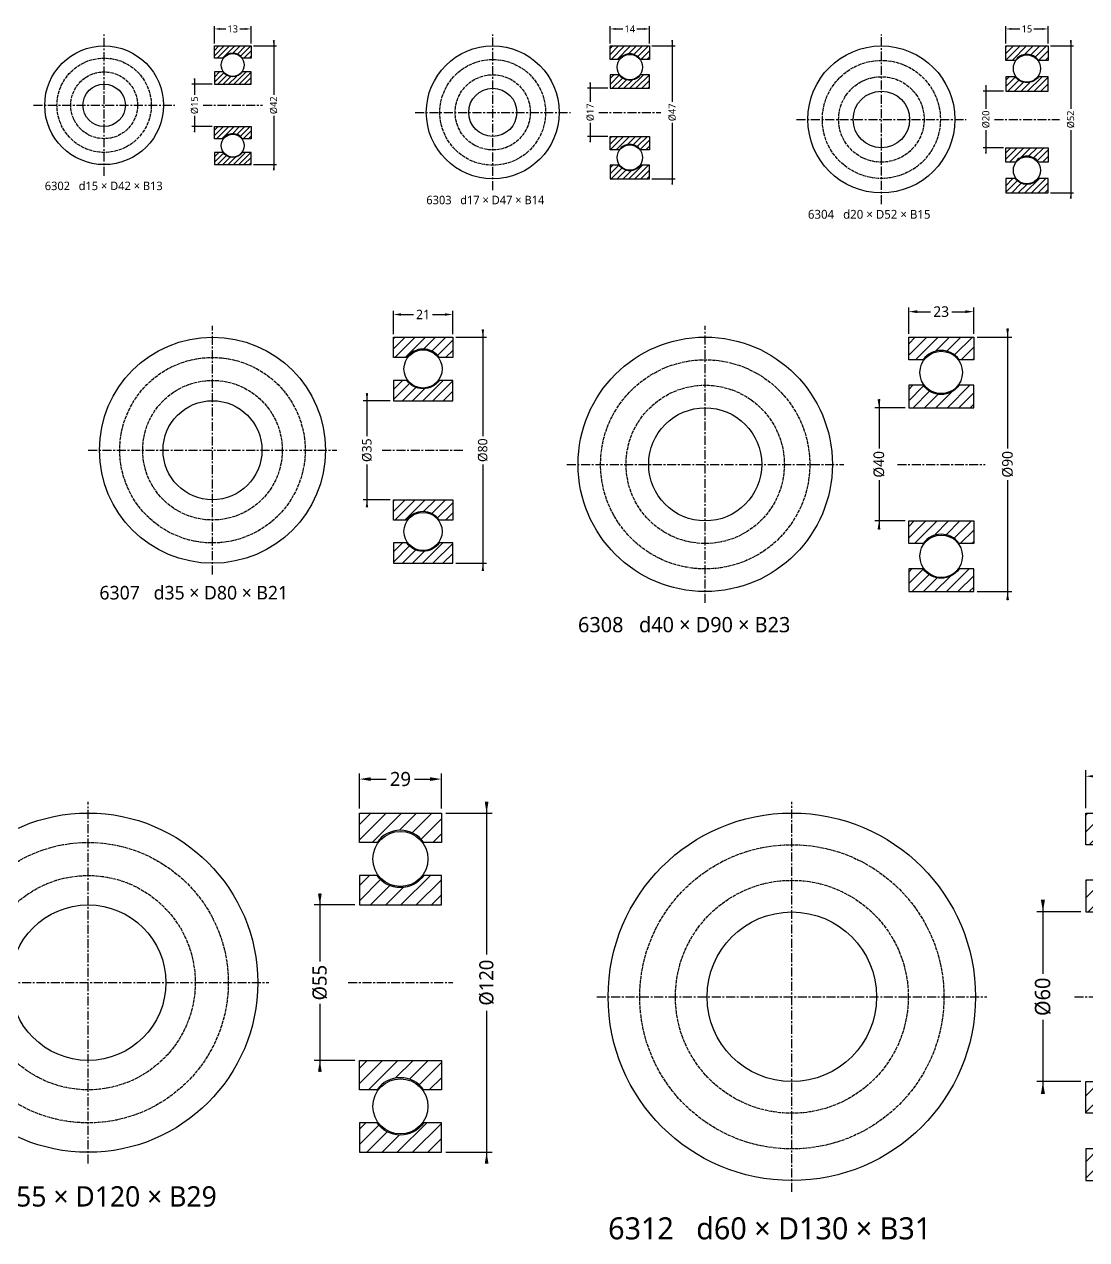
# Model space of a CAD drawing. Header units: millimetres. Extents: x -4 to 1724, y -1412 to 2.
# Drawn here: x 262.8 to 638.7, y -428.2 to 1.6 of the extents above; entities that cross this region are included whole.
import ezdxf

# ---------------------------------------------------------------- set-up
doc = ezdxf.new("R2010")
doc.units = ezdxf.units.MM
doc.linetypes.add('CENTER', pattern=[5.08, 3.175, -0.635, 0.635, -0.635])
doc.linetypes.add('DASHED', pattern=[1.524, 1.27, -0.254])
for name, color, linetype in [('문자', 7, 'CONTINUOUS'), ('숨은선', 3, 'DASHED'), ('외형선', 7, 'CONTINUOUS'), ('중심선', 1, 'CENTER'), ('치수', 4, 'CONTINUOUS'), ('해칭', 8, 'CONTINUOUS')]:
    doc.layers.add(name, color=color, linetype=linetype)
doc.styles.add('CH_KOR', font='malgun.ttf')
doc.dimstyles.new('CH_DIM', dxfattribs={"dimtxt": 2.5, "dimasz": 2, "dimexe": 1, "dimexo": 0.8, "dimgap": 0.8, "dimtad": 1, "dimdec": 0, "dimtxsty": 'CH_KOR', "dimcen": 2.5, "dimclrd": 4, "dimclre": 4, "dimclrt": 4, "dimazin": 3, "dimtfac": 1, "dimtmove": 0, "dimatfit": 3})

# ---------------------------------------------------------------- blocks, each defined once
blk = doc.blocks.new('_CLOSEDFILLED')
at = {"color": 0, "linetype": 'BYBLOCK'}
blk.add_solid([(-1, 0.164), (0, 0), (-1, -0.164)], dxfattribs=at)
blk = doc.blocks.new('*D7')
at = {"color": 4}
for p, q in [((60, 23), (60, 3.75)), ((52.8, 21), (61, 21)), ((60, -3.75), (60, -23)), ((52.8, -21), (61, -21))]:
    blk.add_line(p, q, dxfattribs=at)
at = {"layer": 'Defpoints'}
for p in [(52, 21), (60, 21), (52, -21)]:
    blk.add_point(p, dxfattribs=at)
at = {"layer": '치수', "color": 4, "xscale": 2, "yscale": 2}
for p, rotation in [((60, 21), 270), ((60, -21), 90)]:
    blk.add_blockref('_CLOSEDFILLED', p, dxfattribs=dict(at, rotation=rotation))
at = {"layer": '치수', "color": 4, "insert": (60, 0), "char_height": 2.5, "attachment_point": 5, "rotation": 90, "style": 'CH_KOR'}
blk.add_mtext('Ø42', dxfattribs=at)
blk = doc.blocks.new('*D8')
at = {"color": 4}
for p, q in [((32, 9.5), (32, 3.75)), ((38.2, 7.5), (31, 7.5)), ((32, -3.75), (32, -9.5)), ((38.2, -7.5), (31, -7.5))]:
    blk.add_line(p, q, dxfattribs=at)
at = {"layer": 'Defpoints'}
for p in [(32, 7.5), (39, 7.5), (39, -7.5)]:
    blk.add_point(p, dxfattribs=at)
at = {"layer": '치수', "color": 4, "xscale": 2, "yscale": 2}
for p, rotation in [((32, 7.5), 270), ((32, -7.5), 90)]:
    blk.add_blockref('_CLOSEDFILLED', p, dxfattribs=dict(at, rotation=rotation))
at = {"layer": '치수', "color": 4, "insert": (32, 0), "char_height": 2.5, "attachment_point": 5, "rotation": 90, "style": 'CH_KOR'}
blk.add_mtext('Ø15', dxfattribs=at)
blk = doc.blocks.new('*D9')
at = {"color": 4}
for p, q in [((39, 21.8), (39, 28)), ((41, 27), (43, 27)), ((48, 27), (50, 27)), ((52, 21.8), (52, 28))]:
    blk.add_line(p, q, dxfattribs=at)
at = {"layer": 'Defpoints'}
for p in [(39, 27), (39, 21), (52, 21)]:
    blk.add_point(p, dxfattribs=at)
at = {"layer": '치수', "color": 4, "xscale": 2, "yscale": 2, "rotation": 180}
blk.add_blockref('_CLOSEDFILLED', (39, 27), dxfattribs=at)
at = {"layer": '치수', "color": 4, "xscale": 2, "yscale": 2}
blk.add_blockref('_CLOSEDFILLED', (52, 27), dxfattribs=at)
at = {"layer": '치수', "color": 4, "insert": (45.5, 27), "char_height": 2.5, "attachment_point": 5, "style": 'CH_KOR'}
blk.add_mtext('13', dxfattribs=at)
blk = doc.blocks.new('*D10')
at = {"color": 4}
for p, q in [((56.3, 23.5), (64.5, 23.5)), ((63.5, 25.5), (63.5, 3.75)), ((63.5, -3.75), (63.5, -25.5)), ((56.3, -23.5), (64.5, -23.5))]:
    blk.add_line(p, q, dxfattribs=at)
at = {"layer": 'Defpoints'}
for p in [(55.5, 23.5), (63.5, 23.5), (55.5, -23.5)]:
    blk.add_point(p, dxfattribs=at)
at = {"layer": '치수', "color": 4, "xscale": 2, "yscale": 2}
for p, rotation in [((63.5, 23.5), 270), ((63.5, -23.5), 90)]:
    blk.add_blockref('_CLOSEDFILLED', p, dxfattribs=dict(at, rotation=rotation))
at = {"layer": '치수', "color": 4, "insert": (63.5, 0), "char_height": 2.5, "attachment_point": 5, "rotation": 90, "style": 'CH_KOR'}
blk.add_mtext('Ø47', dxfattribs=at)
blk = doc.blocks.new('*D11')
at = {"color": 4}
for p, q in [((34.5, 10.5), (34.5, 3.75)), ((40.7, 8.5), (33.5, 8.5)), ((34.5, -3.75), (34.5, -10.5)), ((40.7, -8.5), (33.5, -8.5))]:
    blk.add_line(p, q, dxfattribs=at)
at = {"layer": 'Defpoints'}
for p in [(34.5, 8.5), (41.5, 8.5), (41.5, -8.5)]:
    blk.add_point(p, dxfattribs=at)
at = {"layer": '치수', "color": 4, "xscale": 2, "yscale": 2}
for p, rotation in [((34.5, 8.5), 270), ((34.5, -8.5), 90)]:
    blk.add_blockref('_CLOSEDFILLED', p, dxfattribs=dict(at, rotation=rotation))
at = {"layer": '치수', "color": 4, "insert": (34.5, 0), "char_height": 2.5, "attachment_point": 5, "rotation": 90, "style": 'CH_KOR'}
blk.add_mtext('Ø17', dxfattribs=at)
blk = doc.blocks.new('*D12')
at = {"color": 4}
for p, q in [((41.5, 24.3), (41.5, 30.5)), ((55.5, 24.3), (55.5, 30.5)), ((43.5, 29.5), (46, 29.5)), ((51, 29.5), (53.5, 29.5))]:
    blk.add_line(p, q, dxfattribs=at)
at = {"layer": 'Defpoints'}
for p in [(41.5, 29.5), (41.5, 23.5), (55.5, 23.5)]:
    blk.add_point(p, dxfattribs=at)
at = {"layer": '치수', "color": 4, "xscale": 2, "yscale": 2, "rotation": 180}
blk.add_blockref('_CLOSEDFILLED', (41.5, 29.5), dxfattribs=at)
at = {"layer": '치수', "color": 4, "xscale": 2, "yscale": 2}
blk.add_blockref('_CLOSEDFILLED', (55.5, 29.5), dxfattribs=at)
at = {"layer": '치수', "color": 4, "insert": (48.5, 29.5), "char_height": 2.5, "attachment_point": 5, "style": 'CH_KOR'}
blk.add_mtext('14', dxfattribs=at)
blk = doc.blocks.new('*D13')
at = {"color": 4}
for p, q in [((59.8, 26), (68, 26)), ((67, 28), (67, 3.75)), ((67, -3.75), (67, -28)), ((59.8, -26), (68, -26))]:
    blk.add_line(p, q, dxfattribs=at)
at = {"layer": 'Defpoints'}
for p in [(59, 26), (67, 26), (59, -26)]:
    blk.add_point(p, dxfattribs=at)
at = {"layer": '치수', "color": 4, "xscale": 2, "yscale": 2}
for p, rotation in [((67, 26), 270), ((67, -26), 90)]:
    blk.add_blockref('_CLOSEDFILLED', p, dxfattribs=dict(at, rotation=rotation))
at = {"layer": '치수', "color": 4, "insert": (67, 0), "char_height": 2.5, "attachment_point": 5, "rotation": 90, "style": 'CH_KOR'}
blk.add_mtext('Ø52', dxfattribs=at)
blk = doc.blocks.new('*D14')
at = {"color": 4}
for p, q in [((43.2, 10), (36, 10)), ((37, 12), (37, 3.75)), ((37, -3.75), (37, -12)), ((43.2, -10), (36, -10))]:
    blk.add_line(p, q, dxfattribs=at)
at = {"layer": 'Defpoints'}
for p in [(37, 10), (44, 10), (44, -10)]:
    blk.add_point(p, dxfattribs=at)
at = {"layer": '치수', "color": 4, "xscale": 2, "yscale": 2}
for p, rotation in [((37, 10), 270), ((37, -10), 90)]:
    blk.add_blockref('_CLOSEDFILLED', p, dxfattribs=dict(at, rotation=rotation))
at = {"layer": '치수', "color": 4, "insert": (37, 0), "char_height": 2.5, "attachment_point": 5, "rotation": 90, "style": 'CH_KOR'}
blk.add_mtext('Ø20', dxfattribs=at)
blk = doc.blocks.new('*D15')
at = {"color": 4}
for p, q in [((44, 26.8), (44, 33)), ((46, 32), (49, 32)), ((54, 32), (57, 32)), ((59, 26.8), (59, 33))]:
    blk.add_line(p, q, dxfattribs=at)
at = {"layer": 'Defpoints'}
for p in [(44, 32), (44, 26), (59, 26)]:
    blk.add_point(p, dxfattribs=at)
at = {"layer": '치수', "color": 4, "xscale": 2, "yscale": 2, "rotation": 180}
blk.add_blockref('_CLOSEDFILLED', (44, 32), dxfattribs=at)
at = {"layer": '치수', "color": 4, "xscale": 2, "yscale": 2}
blk.add_blockref('_CLOSEDFILLED', (59, 32), dxfattribs=at)
at = {"layer": '치수', "color": 4, "insert": (51.5, 32), "char_height": 2.5, "attachment_point": 5, "style": 'CH_KOR'}
blk.add_mtext('15', dxfattribs=at)
blk = doc.blocks.new('*D22')
at = {"color": 4}
for p, q in [((86.07, 40), (97, 40)), ((95.67, 42.67), (95.67, 5)), ((95.67, -5), (95.67, -42.67)), ((86.07, -40), (97, -40))]:
    blk.add_line(p, q, dxfattribs=at)
at = {"layer": 'Defpoints'}
for p in [(85, 40), (95.67, 40), (85, -40)]:
    blk.add_point(p, dxfattribs=at)
at = {"layer": '치수', "color": 4, "xscale": 2.6666666666666665, "yscale": 2.6666666666666665}
for p, rotation in [((95.67, 40), 270), ((95.67, -40), 90)]:
    blk.add_blockref('_CLOSEDFILLED', p, dxfattribs=dict(at, rotation=rotation))
at = {"layer": '치수', "color": 4, "insert": (95.67, 0), "char_height": 3.333, "attachment_point": 5, "rotation": 90, "style": 'CH_KOR'}
blk.add_mtext('Ø80', dxfattribs=at)
blk = doc.blocks.new('*D23')
at = {"color": 4}
for p, q in [((62.93, 17.5), (53.33, 17.5)), ((54.67, 20.17), (54.67, 5)), ((54.67, -5), (54.67, -20.17)), ((62.93, -17.5), (53.33, -17.5))]:
    blk.add_line(p, q, dxfattribs=at)
at = {"layer": 'Defpoints'}
for p in [(54.67, 17.5), (64, 17.5), (64, -17.5)]:
    blk.add_point(p, dxfattribs=at)
at = {"layer": '치수', "color": 4, "xscale": 2.6666666666666665, "yscale": 2.6666666666666665}
for p, rotation in [((54.67, 17.5), 270), ((54.67, -17.5), 90)]:
    blk.add_blockref('_CLOSEDFILLED', p, dxfattribs=dict(at, rotation=rotation))
at = {"layer": '치수', "color": 4, "insert": (54.67, 0), "char_height": 3.333, "attachment_point": 5, "rotation": 90, "style": 'CH_KOR'}
blk.add_mtext('Ø35', dxfattribs=at)
blk = doc.blocks.new('*D24')
at = {"color": 4}
for p, q in [((64, 41.07), (64, 49.33)), ((66.67, 48), (71.17, 48)), ((77.83, 48), (82.33, 48)), ((85, 41.07), (85, 49.33))]:
    blk.add_line(p, q, dxfattribs=at)
at = {"layer": 'Defpoints'}
for p in [(64, 48), (64, 40), (85, 40)]:
    blk.add_point(p, dxfattribs=at)
at = {"layer": '치수', "color": 4, "xscale": 2.6666666666666665, "yscale": 2.6666666666666665, "rotation": 180}
blk.add_blockref('_CLOSEDFILLED', (64, 48), dxfattribs=at)
at = {"layer": '치수', "color": 4, "xscale": 2.6666666666666665, "yscale": 2.6666666666666665}
blk.add_blockref('_CLOSEDFILLED', (85, 48), dxfattribs=at)
at = {"layer": '치수', "color": 4, "insert": (74.5, 48), "char_height": 3.333, "attachment_point": 5, "style": 'CH_KOR'}
blk.add_mtext('21', dxfattribs=at)
blk = doc.blocks.new('*D25')
at = {"color": 4}
for p, q in [((107, 48), (107, 5.625)), ((96.2, 45), (108.5, 45)), ((107, -5.625), (107, -48)), ((96.2, -45), (108.5, -45))]:
    blk.add_line(p, q, dxfattribs=at)
at = {"layer": 'Defpoints'}
for p in [(95, 45), (107, 45), (95, -45)]:
    blk.add_point(p, dxfattribs=at)
at = {"layer": '치수', "color": 4, "xscale": 3, "yscale": 3}
for p, rotation in [((107, 45), 270), ((107, -45), 90)]:
    blk.add_blockref('_CLOSEDFILLED', p, dxfattribs=dict(at, rotation=rotation))
at = {"layer": '치수', "color": 4, "insert": (107, 0), "char_height": 3.75, "attachment_point": 5, "rotation": 90, "style": 'CH_KOR'}
blk.add_mtext('Ø90', dxfattribs=at)
blk = doc.blocks.new('*D26')
at = {"color": 4}
for p, q in [((61.5, 23), (61.5, 5.625)), ((70.8, 20), (60, 20)), ((61.5, -5.625), (61.5, -23)), ((70.8, -20), (60, -20))]:
    blk.add_line(p, q, dxfattribs=at)
at = {"layer": 'Defpoints'}
for p in [(61.5, 20), (72, 20), (72, -20)]:
    blk.add_point(p, dxfattribs=at)
at = {"layer": '치수', "color": 4, "xscale": 3, "yscale": 3}
for p, rotation in [((61.5, 20), 270), ((61.5, -20), 90)]:
    blk.add_blockref('_CLOSEDFILLED', p, dxfattribs=dict(at, rotation=rotation))
at = {"layer": '치수', "color": 4, "insert": (61.5, 0), "char_height": 3.75, "attachment_point": 5, "rotation": 90, "style": 'CH_KOR'}
blk.add_mtext('Ø40', dxfattribs=at)
blk = doc.blocks.new('*D27')
at = {"color": 4}
for p, q in [((72, 46.2), (72, 55.5)), ((75, 54), (79.75, 54)), ((87.25, 54), (92, 54)), ((95, 46.2), (95, 55.5))]:
    blk.add_line(p, q, dxfattribs=at)
at = {"layer": 'Defpoints'}
for p in [(72, 54), (72, 45), (95, 45)]:
    blk.add_point(p, dxfattribs=at)
at = {"layer": '치수', "color": 4, "xscale": 3, "yscale": 3, "rotation": 180}
blk.add_blockref('_CLOSEDFILLED', (72, 54), dxfattribs=at)
at = {"layer": '치수', "color": 4, "xscale": 3, "yscale": 3}
blk.add_blockref('_CLOSEDFILLED', (95, 54), dxfattribs=at)
at = {"layer": '치수', "color": 4, "insert": (83.5, 54), "char_height": 3.75, "attachment_point": 5, "style": 'CH_KOR'}
blk.add_mtext('23', dxfattribs=at)
blk = doc.blocks.new('*D34')
at = {"color": 4}
for p, q in [((141, 64), (141, 10)), ((126.6, 60), (143, 60)), ((141, -10), (141, -64)), ((126.6, -60), (143, -60))]:
    blk.add_line(p, q, dxfattribs=at)
at = {"layer": 'Defpoints'}
for p in [(125, 60), (141, 60), (125, -60)]:
    blk.add_point(p, dxfattribs=at)
at = {"layer": '치수', "color": 4, "xscale": 4, "yscale": 4}
for p, rotation in [((141, 60), 270), ((141, -60), 90)]:
    blk.add_blockref('_CLOSEDFILLED', p, dxfattribs=dict(at, rotation=rotation))
at = {"layer": '치수', "color": 4, "insert": (141, 0), "char_height": 5, "attachment_point": 5, "rotation": 90, "style": 'CH_KOR'}
blk.add_mtext('Ø120', dxfattribs=at)
blk = doc.blocks.new('*D35')
at = {"color": 4}
for p, q in [((82, 31.5), (82, 7.5)), ((94.4, 27.5), (80, 27.5)), ((82, -7.5), (82, -31.5)), ((94.4, -27.5), (80, -27.5))]:
    blk.add_line(p, q, dxfattribs=at)
at = {"layer": 'Defpoints'}
for p in [(82, 27.5), (96, 27.5), (96, -27.5)]:
    blk.add_point(p, dxfattribs=at)
at = {"layer": '치수', "color": 4, "xscale": 4, "yscale": 4}
for p, rotation in [((82, 27.5), 270), ((82, -27.5), 90)]:
    blk.add_blockref('_CLOSEDFILLED', p, dxfattribs=dict(at, rotation=rotation))
at = {"layer": '치수', "color": 4, "insert": (82, 0), "char_height": 5, "attachment_point": 5, "rotation": 90, "style": 'CH_KOR'}
blk.add_mtext('Ø55', dxfattribs=at)
blk = doc.blocks.new('*D36')
at = {"color": 4}
for p, q in [((96, 61.6), (96, 74)), ((125, 61.6), (125, 74)), ((100, 72), (105.5, 72)), ((115.5, 72), (121, 72))]:
    blk.add_line(p, q, dxfattribs=at)
at = {"layer": 'Defpoints'}
for p in [(96, 72), (96, 60), (125, 60)]:
    blk.add_point(p, dxfattribs=at)
at = {"layer": '치수', "color": 4, "xscale": 4, "yscale": 4, "rotation": 180}
blk.add_blockref('_CLOSEDFILLED', (96, 72), dxfattribs=at)
at = {"layer": '치수', "color": 4, "xscale": 4, "yscale": 4}
blk.add_blockref('_CLOSEDFILLED', (125, 72), dxfattribs=at)
at = {"layer": '치수', "color": 4, "insert": (110.5, 72), "char_height": 5, "attachment_point": 5, "style": 'CH_KOR'}
blk.add_mtext('29', dxfattribs=at)
blk = doc.blocks.new('*D37')
at = {"color": 4}
for p, q in [((152.33, 69.33), (152.33, 10.83)), ((136.73, 65), (154.5, 65)), ((152.33, -10.83), (152.33, -69.33)), ((136.73, -65), (154.5, -65))]:
    blk.add_line(p, q, dxfattribs=at)
at = {"layer": 'Defpoints'}
for p in [(135, 65), (152.33, 65), (135, -65)]:
    blk.add_point(p, dxfattribs=at)
at = {"layer": '치수', "color": 4, "xscale": 4.333333333333333, "yscale": 4.333333333333333}
for p, rotation in [((152.33, 65), 270), ((152.33, -65), 90)]:
    blk.add_blockref('_CLOSEDFILLED', p, dxfattribs=dict(at, rotation=rotation))
at = {"layer": '치수', "color": 4, "insert": (152.33, 0), "char_height": 5.417, "attachment_point": 5, "rotation": 90, "style": 'CH_KOR'}
blk.add_mtext('Ø130', dxfattribs=at)
blk = doc.blocks.new('*D38')
at = {"color": 4}
for p, q in [((88.83, 34.33), (88.83, 8.13)), ((102.27, 30), (86.67, 30)), ((88.83, -8.12), (88.83, -34.33)), ((102.27, -30), (86.67, -30))]:
    blk.add_line(p, q, dxfattribs=at)
at = {"layer": 'Defpoints'}
for p in [(88.83, 30), (104, 30), (104, -30)]:
    blk.add_point(p, dxfattribs=at)
at = {"layer": '치수', "color": 4, "xscale": 4.333333333333333, "yscale": 4.333333333333333}
for p, rotation in [((88.83, 30), 270), ((88.83, -30), 90)]:
    blk.add_blockref('_CLOSEDFILLED', p, dxfattribs=dict(at, rotation=rotation))
at = {"layer": '치수', "color": 4, "insert": (88.83, 0), "char_height": 5.417, "attachment_point": 5, "rotation": 90, "style": 'CH_KOR'}
blk.add_mtext('Ø60', dxfattribs=at)
blk = doc.blocks.new('*D39')
at = {"color": 4}
for p, q in [((104, 66.73), (104, 80.17)), ((108.33, 78), (114.08, 78)), ((124.92, 78), (130.67, 78)), ((135, 66.73), (135, 80.17))]:
    blk.add_line(p, q, dxfattribs=at)
at = {"layer": 'Defpoints'}
for p in [(104, 78), (104, 65), (135, 65)]:
    blk.add_point(p, dxfattribs=at)
at = {"layer": '치수', "color": 4, "xscale": 4.333333333333333, "yscale": 4.333333333333333, "rotation": 180}
blk.add_blockref('_CLOSEDFILLED', (104, 78), dxfattribs=at)
at = {"layer": '치수', "color": 4, "xscale": 4.333333333333333, "yscale": 4.333333333333333}
blk.add_blockref('_CLOSEDFILLED', (135, 78), dxfattribs=at)
at = {"layer": '치수', "color": 4, "insert": (119.5, 78), "char_height": 5.417, "attachment_point": 5, "style": 'CH_KOR'}
blk.add_mtext('31', dxfattribs=at)
blk = doc.blocks.new('BRG_6302')
at = {"layer": '해칭'}
h = blk.add_hatch(dxfattribs=at)
h.set_pattern_fill('ANSI31', scale=0.42)
h.paths.add_polyline_path([(39, 21), (52, 21), (52, 16.68), (48.94, 16.68, 0.51797), (42.06, 16.68), (39, 16.68)])
h = blk.add_hatch(dxfattribs=at)
h.set_pattern_fill('ANSI31', scale=0.42)
h.paths.add_polyline_path([(39, 7.5), (52, 7.5), (52, 11.82), (48.94, 11.82, -0.51797), (42.06, 11.82), (39, 11.82)])
h = blk.add_hatch(dxfattribs=at)
h.set_pattern_fill('ANSI31', scale=0.42)
h.paths.add_polyline_path([(39, -7.5), (52, -7.5), (52, -11.82), (48.94, -11.82, 0.51797), (42.06, -11.82), (39, -11.82)])
h = blk.add_hatch(dxfattribs=at)
h.set_pattern_fill('ANSI31', scale=0.42)
h.paths.add_polyline_path([(39, -21), (52, -21), (52, -16.68), (48.94, -16.68, -0.51797), (42.06, -16.68), (39, -16.68)])
at = {"layer": '숨은선'}
for radius in [16.68, 11.82]:
    blk.add_circle((0, 0), radius, dxfattribs=at)
at = {"layer": '외형선'}
for points in [[(39, 21), (52, 21), (52, 16.68), (48.94, 16.68, 0.51797), (42.06, 16.68), (39, 16.68)], [(39, 7.5), (52, 7.5), (52, 11.82), (48.94, 11.82, -0.51797), (42.06, 11.82), (39, 11.82)], [(39, -7.5), (52, -7.5), (52, -11.82), (48.94, -11.82, 0.51797), (42.06, -11.82), (39, -11.82)], [(39, -21), (52, -21), (52, -16.68), (48.94, -16.68, -0.51797), (42.06, -16.68), (39, -16.68)]]:
    blk.add_lwpolyline(points, format="xyb", close=True, dxfattribs=at)
for centre, radius in [((0, 0), 21), ((45.5, 14.25), 4.05), ((0, 0), 7.5), ((45.5, -14.25), 4.05)]:
    blk.add_circle(centre, radius, dxfattribs=at)
at = {"layer": '중심선'}
for p, q in [((0, -25), (0, 25)), ((-25, 0), (25, 0)), ((35, 0), (56, 0))]:
    blk.add_line(p, q, dxfattribs=at)
at = {"layer": '문자', "style": 'CH_KOR'}
blk.add_text('6302   d15 × D42 × B13', height=3, dxfattribs=at).set_placement((-21, -30))
at = {"layer": '치수'}
dim = blk.add_linear_dim(base=(39, 27), p1=(39, 21), p2=(52, 21), dimstyle='CH_DIM', override={"dimscale": 1}, dxfattribs=at)
dim.commit()
dim.dimension.update_dxf_attribs({"geometry": '*D9', "text_midpoint": (45.5, 27)})
for base, p1, p2, text, picture, middle in [((60, 21), (52, 21), (52, -21), 'Ø42', '*D7', (60, 0)), ((32, 7.5), (39, 7.5), (39, -7.5), 'Ø15', '*D8', (32, 0))]:
    dim = blk.add_linear_dim(base=base, p1=p1, p2=p2, angle=90, text=text, dimstyle='CH_DIM', override={"dimscale": 1}, dxfattribs=at)
    dim.commit()
    dim.dimension.update_dxf_attribs({"geometry": picture, "text_midpoint": middle})
blk = doc.blocks.new('BRG_6303')
at = {"layer": '해칭'}
h = blk.add_hatch(dxfattribs=at)
h.set_pattern_fill('ANSI31', scale=0.47)
h.paths.add_polyline_path([(41.5, 23.5), (55.5, 23.5), (55.5, 18.7), (52.32, 18.7, 0.51797), (44.68, 18.7), (41.5, 18.7)])
h = blk.add_hatch(dxfattribs=at)
h.set_pattern_fill('ANSI31', scale=0.47)
h.paths.add_polyline_path([(41.5, 8.5), (55.5, 8.5), (55.5, 13.3), (52.32, 13.3, -0.51797), (44.68, 13.3), (41.5, 13.3)])
h = blk.add_hatch(dxfattribs=at)
h.set_pattern_fill('ANSI31', scale=0.47)
h.paths.add_polyline_path([(41.5, -8.5), (55.5, -8.5), (55.5, -13.3), (52.32, -13.3, 0.51797), (44.68, -13.3), (41.5, -13.3)])
h = blk.add_hatch(dxfattribs=at)
h.set_pattern_fill('ANSI31', scale=0.47)
h.paths.add_polyline_path([(41.5, -23.5), (55.5, -23.5), (55.5, -18.7), (52.32, -18.7, -0.51797), (44.68, -18.7), (41.5, -18.7)])
at = {"layer": '숨은선'}
for radius in [18.7, 13.3]:
    blk.add_circle((0, 0), radius, dxfattribs=at)
at = {"layer": '외형선'}
for points in [[(41.5, 23.5), (55.5, 23.5), (55.5, 18.7), (52.32, 18.7, 0.51797), (44.68, 18.7), (41.5, 18.7)], [(41.5, 8.5), (55.5, 8.5), (55.5, 13.3), (52.32, 13.3, -0.51797), (44.68, 13.3), (41.5, 13.3)], [(41.5, -8.5), (55.5, -8.5), (55.5, -13.3), (52.32, -13.3, 0.51797), (44.68, -13.3), (41.5, -13.3)], [(41.5, -23.5), (55.5, -23.5), (55.5, -18.7), (52.32, -18.7, -0.51797), (44.68, -18.7), (41.5, -18.7)]]:
    blk.add_lwpolyline(points, format="xyb", close=True, dxfattribs=at)
for centre, radius in [((0, 0), 23.5), ((48.5, 16), 4.5), ((0, 0), 8.5), ((48.5, -16), 4.5)]:
    blk.add_circle(centre, radius, dxfattribs=at)
at = {"layer": '중심선'}
for p, q in [((0, -27.5), (0, 27.5)), ((-27.5, 0), (27.5, 0)), ((37.5, 0), (59.5, 0))]:
    blk.add_line(p, q, dxfattribs=at)
at = {"layer": '문자', "style": 'CH_KOR'}
blk.add_text('6303   d17 × D47 × B14', height=3, dxfattribs=at).set_placement((-23.5, -32.5))
at = {"layer": '치수'}
dim = blk.add_linear_dim(base=(41.5, 29.5), p1=(41.5, 23.5), p2=(55.5, 23.5), dimstyle='CH_DIM', override={"dimscale": 1}, dxfattribs=at)
dim.commit()
dim.dimension.update_dxf_attribs({"geometry": '*D12', "text_midpoint": (48.5, 29.5)})
for base, p1, p2, text, picture, middle in [((63.5, 23.5), (55.5, 23.5), (55.5, -23.5), 'Ø47', '*D10', (63.5, 0)), ((34.5, 8.5), (41.5, 8.5), (41.5, -8.5), 'Ø17', '*D11', (34.5, 0))]:
    dim = blk.add_linear_dim(base=base, p1=p1, p2=p2, angle=90, text=text, dimstyle='CH_DIM', override={"dimscale": 1}, dxfattribs=at)
    dim.commit()
    dim.dimension.update_dxf_attribs({"geometry": picture, "text_midpoint": middle})
blk = doc.blocks.new('BRG_6304')
at = {"layer": '해칭'}
h = blk.add_hatch(dxfattribs=at)
h.set_pattern_fill('ANSI31', scale=0.52)
h.paths.add_polyline_path([(44, 26), (59, 26), (59, 20.88), (55.58, 20.88, 0.51797), (47.42, 20.88), (44, 20.88)])
h = blk.add_hatch(dxfattribs=at)
h.set_pattern_fill('ANSI31', scale=0.52)
h.paths.add_polyline_path([(44, 10), (59, 10), (59, 15.12), (55.58, 15.12, -0.51797), (47.42, 15.12), (44, 15.12)])
h = blk.add_hatch(dxfattribs=at)
h.set_pattern_fill('ANSI31', scale=0.52)
h.paths.add_polyline_path([(44, -10), (59, -10), (59, -15.12), (55.58, -15.12, 0.51797), (47.42, -15.12), (44, -15.12)])
h = blk.add_hatch(dxfattribs=at)
h.set_pattern_fill('ANSI31', scale=0.52)
h.paths.add_polyline_path([(44, -26), (59, -26), (59, -20.88), (55.58, -20.88, -0.51797), (47.42, -20.88), (44, -20.88)])
at = {"layer": '숨은선'}
for radius in [20.88, 15.12]:
    blk.add_circle((0, 0), radius, dxfattribs=at)
at = {"layer": '외형선'}
for points in [[(44, 26), (59, 26), (59, 20.88), (55.58, 20.88, 0.51797), (47.42, 20.88), (44, 20.88)], [(44, 10), (59, 10), (59, 15.12), (55.58, 15.12, -0.51797), (47.42, 15.12), (44, 15.12)], [(44, -10), (59, -10), (59, -15.12), (55.58, -15.12, 0.51797), (47.42, -15.12), (44, -15.12)], [(44, -26), (59, -26), (59, -20.88), (55.58, -20.88, -0.51797), (47.42, -20.88), (44, -20.88)]]:
    blk.add_lwpolyline(points, format="xyb", close=True, dxfattribs=at)
for centre, radius in [((0, 0), 26), ((51.5, 18), 4.8), ((0, 0), 10), ((51.5, -18), 4.8)]:
    blk.add_circle(centre, radius, dxfattribs=at)
at = {"layer": '중심선'}
for p, q in [((0, -30), (0, 30)), ((-30, 0), (30, 0)), ((40, 0), (63, 0))]:
    blk.add_line(p, q, dxfattribs=at)
at = {"layer": '문자', "style": 'CH_KOR'}
blk.add_text('6304   d20 × D52 × B15', height=3.12, dxfattribs=at).set_placement((-26, -35.12))
at = {"layer": '치수'}
dim = blk.add_linear_dim(base=(44, 32), p1=(44, 26), p2=(59, 26), dimstyle='CH_DIM', override={"dimscale": 1}, dxfattribs=at)
dim.commit()
dim.dimension.update_dxf_attribs({"geometry": '*D15', "text_midpoint": (51.5, 32)})
for base, p1, p2, text, picture, middle in [((67, 26), (59, 26), (59, -26), 'Ø52', '*D13', (67, 0)), ((37, 10), (44, 10), (44, -10), 'Ø20', '*D14', (37, 0))]:
    dim = blk.add_linear_dim(base=base, p1=p1, p2=p2, angle=90, text=text, dimstyle='CH_DIM', override={"dimscale": 1}, dxfattribs=at)
    dim.commit()
    dim.dimension.update_dxf_attribs({"geometry": picture, "text_midpoint": middle})
blk = doc.blocks.new('BRG_6307')
at = {"layer": '해칭'}
h = blk.add_hatch(dxfattribs=at)
h.set_pattern_fill('ANSI31', scale=0.8)
h.paths.add_polyline_path([(64, 40), (85, 40), (85, 32.8), (80.23, 32.8, 0.51797), (68.77, 32.8), (64, 32.8)])
h = blk.add_hatch(dxfattribs=at)
h.set_pattern_fill('ANSI31', scale=0.8)
h.paths.add_polyline_path([(64, 17.5), (85, 17.5), (85, 24.7), (80.23, 24.7, -0.51797), (68.77, 24.7), (64, 24.7)])
h = blk.add_hatch(dxfattribs=at)
h.set_pattern_fill('ANSI31', scale=0.8)
h.paths.add_polyline_path([(64, -17.5), (85, -17.5), (85, -24.7), (80.23, -24.7, 0.51797), (68.77, -24.7), (64, -24.7)])
h = blk.add_hatch(dxfattribs=at)
h.set_pattern_fill('ANSI31', scale=0.8)
h.paths.add_polyline_path([(64, -40), (85, -40), (85, -32.8), (80.23, -32.8, -0.51797), (68.77, -32.8), (64, -32.8)])
at = {"layer": '숨은선'}
for radius in [32.8, 24.7]:
    blk.add_circle((0, 0), radius, dxfattribs=at)
at = {"layer": '외형선'}
for points in [[(64, 40), (85, 40), (85, 32.8), (80.23, 32.8, 0.51797), (68.77, 32.8), (64, 32.8)], [(64, 17.5), (85, 17.5), (85, 24.7), (80.23, 24.7, -0.51797), (68.77, 24.7), (64, 24.7)], [(64, -17.5), (85, -17.5), (85, -24.7), (80.23, -24.7, 0.51797), (68.77, -24.7), (64, -24.7)], [(64, -40), (85, -40), (85, -32.8), (80.23, -32.8, -0.51797), (68.77, -32.8), (64, -32.8)]]:
    blk.add_lwpolyline(points, format="xyb", close=True, dxfattribs=at)
for centre, radius in [((0, 0), 40), ((74.5, 28.75), 6.75), ((0, 0), 17.5), ((74.5, -28.75), 6.75)]:
    blk.add_circle(centre, radius, dxfattribs=at)
at = {"layer": '중심선'}
for p, q in [((0, -44), (0, 44)), ((-44, 0), (44, 0)), ((60, 0), (89, 0))]:
    blk.add_line(p, q, dxfattribs=at)
at = {"layer": '문자', "style": 'CH_KOR'}
blk.add_text('6307   d35 × D80 × B21', height=4.8, dxfattribs=at).set_placement((-40, -52.8))
at = {"layer": '치수'}
dim = blk.add_linear_dim(base=(64, 48), p1=(64, 40), p2=(85, 40), dimstyle='CH_DIM', override={"dimscale": 1.333333}, dxfattribs=at)
dim.commit()
dim.dimension.update_dxf_attribs({"geometry": '*D24', "text_midpoint": (74.5, 48)})
for base, p1, p2, text, picture, middle in [((95.67, 40), (85, 40), (85, -40), 'Ø80', '*D22', (95.67, 0)), ((54.67, 17.5), (64, 17.5), (64, -17.5), 'Ø35', '*D23', (54.67, 0))]:
    dim = blk.add_linear_dim(base=base, p1=p1, p2=p2, angle=90, text=text, dimstyle='CH_DIM', override={"dimscale": 1.333333}, dxfattribs=at)
    dim.commit()
    dim.dimension.update_dxf_attribs({"geometry": picture, "text_midpoint": middle})
blk = doc.blocks.new('BRG_6308')
at = {"layer": '해칭'}
h = blk.add_hatch(dxfattribs=at)
h.set_pattern_fill('ANSI31', scale=0.9)
h.paths.add_polyline_path([(72, 45), (95, 45), (95, 37), (89.87, 37, 0.51797), (77.13, 37), (72, 37)])
h = blk.add_hatch(dxfattribs=at)
h.set_pattern_fill('ANSI31', scale=0.9)
h.paths.add_polyline_path([(72, 20), (95, 20), (95, 28), (89.87, 28, -0.51797), (77.13, 28), (72, 28)])
h = blk.add_hatch(dxfattribs=at)
h.set_pattern_fill('ANSI31', scale=0.9)
h.paths.add_polyline_path([(72, -20), (95, -20), (95, -28), (89.87, -28, 0.51797), (77.13, -28), (72, -28)])
h = blk.add_hatch(dxfattribs=at)
h.set_pattern_fill('ANSI31', scale=0.9)
h.paths.add_polyline_path([(72, -45), (95, -45), (95, -37), (89.87, -37, -0.51797), (77.13, -37), (72, -37)])
at = {"layer": '숨은선'}
for radius in [37, 28]:
    blk.add_circle((0, 0), radius, dxfattribs=at)
at = {"layer": '외형선'}
for points in [[(72, 45), (95, 45), (95, 37), (89.87, 37, 0.51797), (77.13, 37), (72, 37)], [(72, 20), (95, 20), (95, 28), (89.87, 28, -0.51797), (77.13, 28), (72, 28)], [(72, -20), (95, -20), (95, -28), (89.87, -28, 0.51797), (77.13, -28), (72, -28)], [(72, -45), (95, -45), (95, -37), (89.87, -37, -0.51797), (77.13, -37), (72, -37)]]:
    blk.add_lwpolyline(points, format="xyb", close=True, dxfattribs=at)
for centre, radius in [((0, 0), 45), ((83.5, 32.5), 7.5), ((0, 0), 20), ((83.5, -32.5), 7.5)]:
    blk.add_circle(centre, radius, dxfattribs=at)
at = {"layer": '중심선'}
for p, q in [((0, -49), (0, 49)), ((-49, 0), (49, 0)), ((68, 0), (99, 0))]:
    blk.add_line(p, q, dxfattribs=at)
at = {"layer": '문자', "style": 'CH_KOR'}
blk.add_text('6308   d40 × D90 × B23', height=5.4, dxfattribs=at).set_placement((-45, -59.4))
at = {"layer": '치수'}
dim = blk.add_linear_dim(base=(72, 54), p1=(72, 45), p2=(95, 45), dimstyle='CH_DIM', override={"dimscale": 1.5}, dxfattribs=at)
dim.commit()
dim.dimension.update_dxf_attribs({"geometry": '*D27', "text_midpoint": (83.5, 54)})
for base, p1, p2, text, picture, middle in [((107, 45), (95, 45), (95, -45), 'Ø90', '*D25', (107, 0)), ((61.5, 20), (72, 20), (72, -20), 'Ø40', '*D26', (61.5, 0))]:
    dim = blk.add_linear_dim(base=base, p1=p1, p2=p2, angle=90, text=text, dimstyle='CH_DIM', override={"dimscale": 1.5}, dxfattribs=at)
    dim.commit()
    dim.dimension.update_dxf_attribs({"geometry": picture, "text_midpoint": middle})
blk = doc.blocks.new('BRG_6311')
at = {"layer": '해칭'}
h = blk.add_hatch(dxfattribs=at)
h.set_pattern_fill('ANSI31', scale=1.2)
h.paths.add_polyline_path([(96, 60), (125, 60), (125, 49.6), (118.78, 49.6, 0.51797), (102.22, 49.6), (96, 49.6)])
h = blk.add_hatch(dxfattribs=at)
h.set_pattern_fill('ANSI31', scale=1.2)
h.paths.add_polyline_path([(96, 27.5), (125, 27.5), (125, 37.9), (118.78, 37.9, -0.51797), (102.22, 37.9), (96, 37.9)])
h = blk.add_hatch(dxfattribs=at)
h.set_pattern_fill('ANSI31', scale=1.2)
h.paths.add_polyline_path([(96, -27.5), (125, -27.5), (125, -37.9), (118.78, -37.9, 0.51797), (102.22, -37.9), (96, -37.9)])
h = blk.add_hatch(dxfattribs=at)
h.set_pattern_fill('ANSI31', scale=1.2)
h.paths.add_polyline_path([(96, -60), (125, -60), (125, -49.6), (118.78, -49.6, -0.51797), (102.22, -49.6), (96, -49.6)])
at = {"layer": '숨은선'}
for radius in [49.6, 37.9]:
    blk.add_circle((0, 0), radius, dxfattribs=at)
at = {"layer": '외형선'}
for points in [[(96, 60), (125, 60), (125, 49.6), (118.78, 49.6, 0.51797), (102.22, 49.6), (96, 49.6)], [(96, 27.5), (125, 27.5), (125, 37.9), (118.78, 37.9, -0.51797), (102.22, 37.9), (96, 37.9)], [(96, -27.5), (125, -27.5), (125, -37.9), (118.78, -37.9, 0.51797), (102.22, -37.9), (96, -37.9)], [(96, -60), (125, -60), (125, -49.6), (118.78, -49.6, -0.51797), (102.22, -49.6), (96, -49.6)]]:
    blk.add_lwpolyline(points, format="xyb", close=True, dxfattribs=at)
for centre, radius in [((0, 0), 60), ((110.5, 43.75), 9.75), ((0, 0), 27.5), ((110.5, -43.75), 9.75)]:
    blk.add_circle(centre, radius, dxfattribs=at)
at = {"layer": '중심선'}
for p, q in [((0, -64), (0, 64)), ((-64, 0), (64, 0)), ((92, 0), (129, 0))]:
    blk.add_line(p, q, dxfattribs=at)
at = {"layer": '문자', "style": 'CH_KOR'}
blk.add_text('6311   d55 × D120 × B29', height=7.2, dxfattribs=at).set_placement((-60, -79.2))
at = {"layer": '치수'}
dim = blk.add_linear_dim(base=(96, 72), p1=(96, 60), p2=(125, 60), dimstyle='CH_DIM', override={"dimscale": 2}, dxfattribs=at)
dim.commit()
dim.dimension.update_dxf_attribs({"geometry": '*D36', "text_midpoint": (110.5, 72)})
for base, p1, p2, text, picture, middle in [((141, 60), (125, 60), (125, -60), 'Ø120', '*D34', (141, 0)), ((82, 27.5), (96, 27.5), (96, -27.5), 'Ø55', '*D35', (82, 0))]:
    dim = blk.add_linear_dim(base=base, p1=p1, p2=p2, angle=90, text=text, dimstyle='CH_DIM', override={"dimscale": 2}, dxfattribs=at)
    dim.commit()
    dim.dimension.update_dxf_attribs({"geometry": picture, "text_midpoint": middle})
blk = doc.blocks.new('BRG_6312')
at = {"layer": '해칭'}
h = blk.add_hatch(dxfattribs=at)
h.set_pattern_fill('ANSI31', scale=1.3)
h.paths.add_polyline_path([(104, 65), (135, 65), (135, 53.8), (128.42, 53.8, 0.51797), (110.58, 53.8), (104, 53.8)])
h = blk.add_hatch(dxfattribs=at)
h.set_pattern_fill('ANSI31', scale=1.3)
h.paths.add_polyline_path([(104, 30), (135, 30), (135, 41.2), (128.42, 41.2, -0.51797), (110.58, 41.2), (104, 41.2)])
h = blk.add_hatch(dxfattribs=at)
h.set_pattern_fill('ANSI31', scale=1.3)
h.paths.add_polyline_path([(104, -30), (135, -30), (135, -41.2), (128.42, -41.2, 0.51797), (110.58, -41.2), (104, -41.2)])
h = blk.add_hatch(dxfattribs=at)
h.set_pattern_fill('ANSI31', scale=1.3)
h.paths.add_polyline_path([(104, -65), (135, -65), (135, -53.8), (128.42, -53.8, -0.51797), (110.58, -53.8), (104, -53.8)])
at = {"layer": '숨은선'}
for radius in [53.8, 41.2]:
    blk.add_circle((0, 0), radius, dxfattribs=at)
at = {"layer": '외형선'}
for points in [[(104, 65), (135, 65), (135, 53.8), (128.42, 53.8, 0.51797), (110.58, 53.8), (104, 53.8)], [(104, 30), (135, 30), (135, 41.2), (128.42, 41.2, -0.51797), (110.58, 41.2), (104, 41.2)], [(104, -30), (135, -30), (135, -41.2), (128.42, -41.2, 0.51797), (110.58, -41.2), (104, -41.2)], [(104, -65), (135, -65), (135, -53.8), (128.42, -53.8, -0.51797), (110.58, -53.8), (104, -53.8)]]:
    blk.add_lwpolyline(points, format="xyb", close=True, dxfattribs=at)
for centre, radius in [((0, 0), 65), ((119.5, 47.5), 10.5), ((0, 0), 30), ((119.5, -47.5), 10.5)]:
    blk.add_circle(centre, radius, dxfattribs=at)
at = {"layer": '중심선'}
for p, q in [((0, -69), (0, 69)), ((-69, 0), (69, 0)), ((100, 0), (139, 0))]:
    blk.add_line(p, q, dxfattribs=at)
at = {"layer": '문자', "style": 'CH_KOR'}
blk.add_text('6312   d60 × D130 × B31', height=7.8, dxfattribs=at).set_placement((-65, -85.8))
at = {"layer": '치수'}
dim = blk.add_linear_dim(base=(104, 78), p1=(104, 65), p2=(135, 65), dimstyle='CH_DIM', override={"dimscale": 2.166667}, dxfattribs=at)
dim.commit()
dim.dimension.update_dxf_attribs({"geometry": '*D39', "text_midpoint": (119.5, 78)})
for base, p1, p2, text, picture, middle in [((152.33, 65), (135, 65), (135, -65), 'Ø130', '*D37', (152.33, 0)), ((88.83, 30), (104, 30), (104, -30), 'Ø60', '*D38', (88.83, 0))]:
    dim = blk.add_linear_dim(base=base, p1=p1, p2=p2, angle=90, text=text, dimstyle='CH_DIM', override={"dimscale": 2.166667}, dxfattribs=at)
    dim.commit()
    dim.dimension.update_dxf_attribs({"geometry": picture, "text_midpoint": middle})

msp = doc.modelspace()

# ---------------------------------------------------------------- block references
for name, p in [('BRG_6302', (291, -27)), ('BRG_6303', (428.5, -29.5)), ('BRG_6304', (566, -32)), ('BRG_6307', (329.33, -149)), ('BRG_6308', (503.67, -154)), ('BRG_6311', (285.33, -337.33)), ('BRG_6312', (534.33, -342.33))]:
    msp.add_blockref(name, p)

doc.saveas('drawing.dxf')
